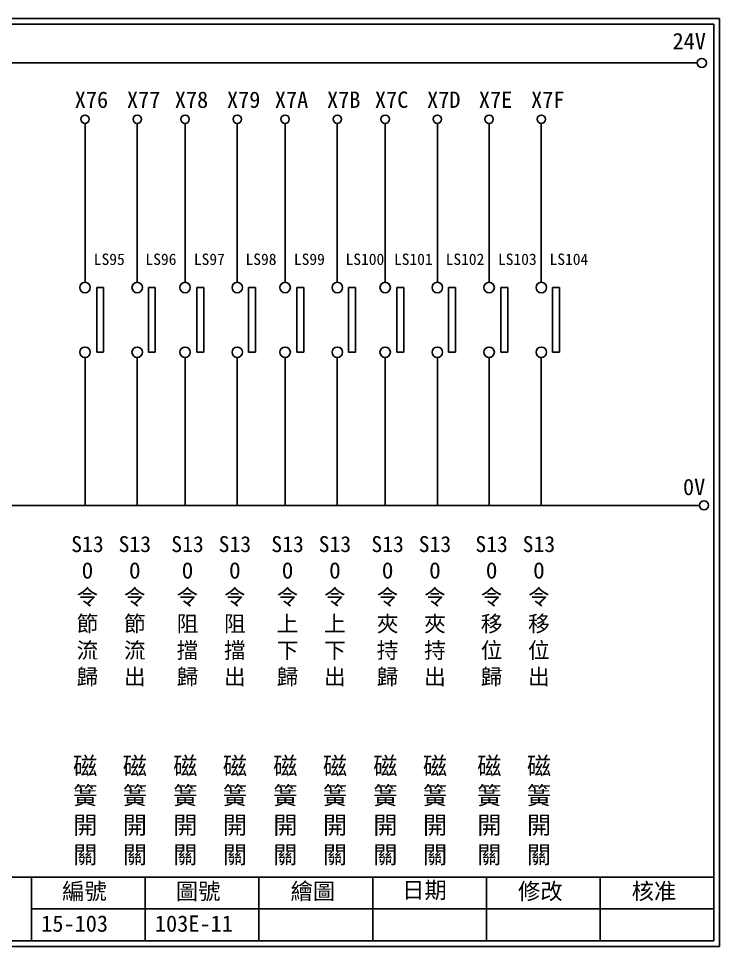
# Model space of a CAD drawing. Extents: x 275 to 562, y 265 to 469.
# Drawn here: x 407.8 to 561.9, y 264.9 to 468.9 of the extents above; entities that cross this region are included whole.
import ezdxf

# ---------------------------------------------------------------- set-up
doc = ezdxf.new("R2010")
doc.units = 0
doc.layers.get('0').update_dxf_attribs({"linetype": 'CONTINUOUS'})
doc.layers.add('圖框層', color=7, linetype='CONTINUOUS')
doc.layers.add('標尺寸層', color=3, linetype='CONTINUOUS')
doc.styles.add('CNS', font='romanc.shx', dxfattribs={"bigfont": 'chineset.shx'})
doc.styles.add('STSL', font='kaiu.ttf')

msp = doc.modelspace()

# ---------------------------------------------------------------- linework, layer by layer
for p, q in [((426.49, 409.78), (424.99, 409.78)), ((437.85, 409.78), (436.34, 409.78)), ((448.49, 409.78), (446.99, 409.78)), ((459.85, 409.78), (458.34, 409.78)), ((470.49, 409.78), (468.99, 409.78)), ((481.85, 409.78), (480.34, 409.78)), ((492.49, 409.78), (490.99, 409.78)), ((503.85, 409.78), (502.34, 409.78)), ((515.36, 409.78), (513.86, 409.78)), ((526.71, 409.78), (525.21, 409.78)), ((426.49, 395.55), (424.99, 395.55)), ((437.85, 395.55), (436.34, 395.55)), ((448.49, 395.55), (446.99, 395.55)), ((459.85, 395.55), (458.34, 395.55)), ((470.49, 395.55), (468.99, 395.55)), ((481.85, 395.55), (480.34, 395.55)), ((492.49, 395.55), (490.99, 395.55)), ((503.85, 395.55), (502.34, 395.55)), ((515.36, 395.55), (513.86, 395.55)), ((526.71, 395.55), (525.21, 395.55))]:
    msp.add_line(p, q)
for centre in [(558.02, 459.17), (558.5, 361.9)]:
    msp.add_circle(centre, 1)
at = {"layer": '圖框層', "color": 7}
for p, q in [((561.9, 468.91), (274.9, 468.91)), ((560.65, 467.66), (276.15, 467.66)), ((560.65, 266.2), (560.65, 467.66)), ((561.9, 264.95), (561.9, 468.91)), ((276.15, 280.2), (560.65, 280.2)), ((410.65, 266.2), (410.65, 280.2)), ((435.65, 266.2), (435.65, 280.2)), ((460.65, 266.2), (460.65, 280.2)), ((485.65, 266.2), (485.65, 280.2)), ((510.65, 266.2), (510.65, 280.2)), ((535.65, 266.2), (535.65, 280.2)), ((410.65, 273.2), (560.65, 273.2)), ((276.15, 266.2), (560.65, 266.2)), ((274.9, 264.95), (561.9, 264.95))]:
    msp.add_line(p, q, dxfattribs=at)
at = {"layer": '標尺寸層', "color": 7}
for p, q in [((279.42, 459.17), (557.02, 459.17)), ((422.39, 445.86), (422.39, 410.94)), ((433.87, 445.86), (433.87, 410.94)), ((444.39, 445.86), (444.39, 410.94)), ((455.87, 445.86), (455.87, 410.94)), ((466.39, 445.86), (466.39, 410.94)), ((477.87, 445.86), (477.87, 410.94)), ((488.39, 445.86), (488.39, 410.94)), ((499.87, 445.86), (499.87, 410.94)), ((511.25, 445.86), (511.25, 410.94)), ((522.73, 445.86), (522.73, 410.94)), ((424.99, 395.55), (424.99, 409.78)), ((426.49, 395.55), (426.49, 409.78)), ((436.34, 395.55), (436.34, 409.78)), ((437.85, 395.55), (437.85, 409.78)), ((446.99, 395.55), (446.99, 409.78)), ((448.49, 395.55), (448.49, 409.78)), ((458.34, 395.55), (458.34, 409.78)), ((459.85, 395.55), (459.85, 409.78)), ((468.99, 395.55), (468.99, 409.78)), ((470.49, 395.55), (470.49, 409.78)), ((480.34, 395.55), (480.34, 409.78)), ((481.85, 395.55), (481.85, 409.78)), ((490.99, 395.55), (490.99, 409.78)), ((492.49, 395.55), (492.49, 409.78)), ((502.34, 395.55), (502.34, 409.78)), ((503.85, 395.55), (503.85, 409.78)), ((513.86, 395.55), (513.86, 409.78)), ((515.36, 395.55), (515.36, 409.78)), ((525.21, 395.55), (525.21, 409.78)), ((526.71, 395.55), (526.71, 409.78)), ((422.39, 394.41), (422.39, 361.9)), ((433.87, 394.41), (433.87, 361.9)), ((444.39, 394.41), (444.39, 361.9)), ((455.87, 394.41), (455.87, 361.9)), ((466.39, 394.41), (466.39, 361.9)), ((477.87, 394.41), (477.87, 361.9)), ((488.39, 394.41), (488.39, 361.9)), ((499.87, 394.41), (499.87, 361.9)), ((511.25, 394.41), (511.25, 361.9)), ((522.73, 394.41), (522.73, 361.9)), ((279.42, 361.9), (557.5, 361.9))]:
    msp.add_line(p, q, dxfattribs=at)
for centre, radius in [((422.39, 446.78), 0.92), ((433.87, 446.78), 0.92), ((444.39, 446.78), 0.92), ((455.87, 446.78), 0.92), ((466.39, 446.78), 0.92), ((477.87, 446.78), 0.92), ((488.39, 446.78), 0.92), ((499.87, 446.78), 0.92), ((511.25, 446.78), 0.92), ((522.73, 446.78), 0.92), ((422.39, 409.79), 1.15), ((433.87, 409.79), 1.15), ((444.39, 409.79), 1.15), ((455.87, 409.79), 1.15), ((466.39, 409.79), 1.15), ((477.87, 409.79), 1.15), ((488.39, 409.79), 1.15), ((499.87, 409.79), 1.15), ((511.25, 409.79), 1.15), ((522.73, 409.79), 1.15), ((422.39, 395.56), 1.15), ((433.87, 395.56), 1.15), ((444.39, 395.56), 1.15), ((455.87, 395.56), 1.15), ((466.39, 395.56), 1.15), ((477.87, 395.56), 1.15), ((488.39, 395.56), 1.15), ((499.87, 395.56), 1.15), ((511.25, 395.56), 1.15), ((522.73, 395.56), 1.15)]:
    msp.add_circle(centre, radius, dxfattribs=at)

# ---------------------------------------------------------------- texts
at = {"layer": '圖框層', "color": 4, "style": 'STSL'}
for s, height, p in [('24V', 3.6, (551.58, 462.16)), ('X76', 3.6, (420.13, 449.28)), ('X77', 3.6, (431.61, 449.28)), ('X78', 3.6, (442.13, 449.28)), ('X79', 3.6, (453.61, 449.28)), ('X7A', 3.6, (464.13, 449.28)), ('X7B', 3.6, (475.61, 449.28)), ('X7C', 3.6, (486.13, 449.28)), ('X7D', 3.6, (497.61, 449.28)), ('X7E', 3.6, (508.99, 449.28)), ('X7F', 3.6, (520.48, 449.28)), ('LS95', 2.5, (424.33, 414.75)), ('LS96', 2.5, (435.69, 414.75)), ('LS97', 2.5, (446.33, 414.75)), ('LS98', 2.5, (457.69, 414.75)), ('LS99', 2.5, (468.33, 414.75)), ('LS100', 2.5, (479.69, 414.75)), ('LS101', 2.5, (490.33, 414.75)), ('LS102', 2.5, (501.69, 414.75)), ('LS103', 2.5, (513.2, 414.75)), ('LS104', 2.5, (524.55, 414.75)), ('0V', 3.6, (553.88, 364.15)), ('繪圖', 3.6, (467.59, 275.29)), ('日期', 3.6, (492.12, 275.53)), ('編號', 3.6, (417.36, 275.28)), ('圖號', 3.6, (442.36, 275.28)), ('修改', 3.6, (517.59, 275.29)), ('核准', 3.6, (542.59, 275.29)), ('15-103', 3.6, (412.76, 268.17)), ('103E-11', 3.6, (437.76, 268.17))]:
    msp.add_text(s, height=height, dxfattribs=at).set_placement(p)
at = {"layer": '標尺寸層', "color": 7, "width": 4.9608, "attachment_point": 5, "style": 'CNS'}
for s, insert, char_height in [('{\\fDFKai-SB|b0|i0|c136|p65;S13\\PO令節流歸}', (422.93, 338.62), 3.5), ('{\\fDFKai-SB|b0|i0|c136|p65;S13\\PO令節流出}', (433.34, 338.62), 3.5), ('{\\fDFKai-SB|b0|i0|c136|p65;S13\\PO令阻擋歸}', (444.93, 338.62), 3.5), ('{\\fDFKai-SB|b0|i0|c136|p65;S13\\PO令阻擋出}', (455.34, 338.62), 3.5), ('{\\fDFKai-SB|b0|i0|c136|p65;S13\\PO令上下歸}', (466.93, 338.62), 3.5), ('{\\fDFKai-SB|b0|i0|c136|p65;S13\\PO令上下出}', (477.34, 338.62), 3.5), ('{\\fDFKai-SB|b0|i0|c136|p65;S13\\PO令夾持歸}', (488.93, 338.62), 3.5), ('{\\fDFKai-SB|b0|i0|c136|p65;S13\\PO令夾持出}', (499.34, 338.62), 3.5), ('{\\fDFKai-SB|b0|i0|c136|p65;S13\\PO令移位歸}', (511.8, 338.62), 3.5), ('{\\fDFKai-SB|b0|i0|c136|p65;S13\\PO令移位出}', (522.2, 338.62), 3.5), ('{\\fDFKai-SB|b0|i0|c136|p65;磁簧開關}', (422.44, 294.67), 3.9), ('{\\fDFKai-SB|b0|i0|c136|p65;磁簧開關}', (433.36, 294.67), 3.9), ('{\\fDFKai-SB|b0|i0|c136|p65;磁簧開關}', (444.44, 294.67), 3.9), ('{\\fDFKai-SB|b0|i0|c136|p65;磁簧開關}', (455.36, 294.67), 3.9), ('{\\fDFKai-SB|b0|i0|c136|p65;磁簧開關}', (466.44, 294.67), 3.9), ('{\\fDFKai-SB|b0|i0|c136|p65;磁簧開關}', (477.36, 294.67), 3.9), ('{\\fDFKai-SB|b0|i0|c136|p65;磁簧開關}', (488.44, 294.67), 3.9), ('{\\fDFKai-SB|b0|i0|c136|p65;磁簧開關}', (499.36, 294.67), 3.9), ('{\\fDFKai-SB|b0|i0|c136|p65;磁簧開關}', (511.3, 294.67), 3.9), ('{\\fDFKai-SB|b0|i0|c136|p65;磁簧開關}', (522.22, 294.67), 3.9)]:
    msp.add_mtext(s, dxfattribs=dict(at, insert=insert, char_height=char_height))

doc.saveas('drawing.dxf')
